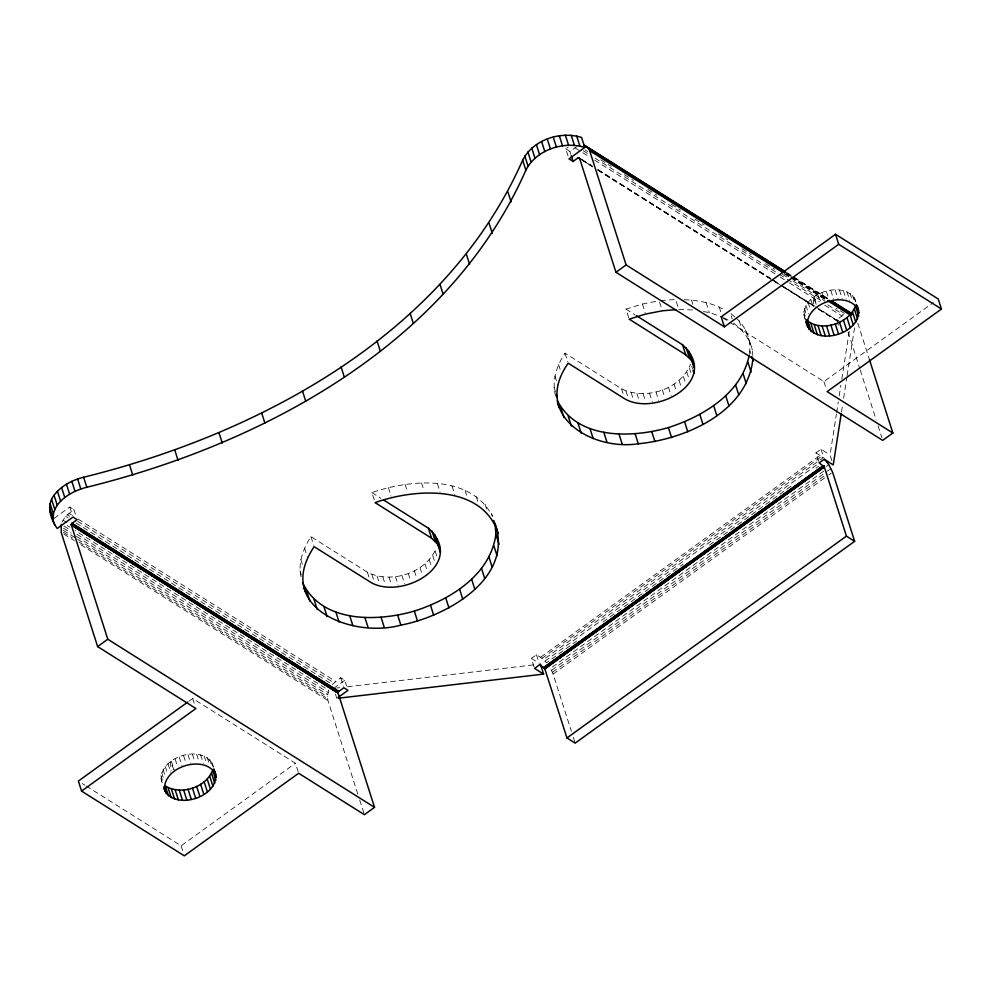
<?xml version="1.0" encoding="UTF-8"?>
<svg xmlns="http://www.w3.org/2000/svg" width="991" height="991" viewBox="0 0 991 991"><rect width="100%" height="100%" fill="white"/><g stroke="black" fill="none" stroke-linecap="round" stroke-linejoin="round"><path stroke-width="0.74" stroke-dasharray="4.96 3.72" d="M357.838 794.187L327.934 700.488L327.389 696.685L328.727 690.331L75.043 530.47M301.078 576.787C297.634 562.752 303.432 548.357 310.939 536.664L367.438 572.265C391.135 584.232 426.341 573.046 436.35 547.874M555.716 396.326C551.33 381.386 556.731 365.704 565.019 353.168L621.518 388.769C645.215 400.748 680.421 389.562 690.43 364.378M831.87 460.629L830.049 454.906L836.404 414.015M836.639 412.504L838.287 401.9M839.216 395.843L840.863 385.239M841.805 379.181L849.337 330.721M841.483 411.922L842.66 404.34M843.601 398.283L846.884 377.088M847.119 375.577L854.886 325.605M749.444 353.663C751.451 340.545 746.074 326.435 735.892 317.913M161.607 781.267C157.259 756.344 205.67 741.937 213.585 767.257M805.336 319.895C795.798 293.609 848.321 276.563 856.397 303.023M61.975 522.232L65.567 516.323L73.929 509.622L76.208 516.782M332.319 684.422L340.681 677.72L344.781 680.309L346.615 686.032M54.022 518.442L69.816 507.033L73.929 509.622M568.066 156.021L565.774 148.861L568.215 147.102M565.774 148.861L569.887 151.45L576.762 146.656M188.984 701.194L192.712 698.494L295.442 763.243L298.18 771.828M838.46 325.271L836.639 319.548L845.348 313.924L836.193 308.151M333.608 688.386L344.781 680.309M86.18 785.987L181.105 845.806L295.442 763.243M722.489 317.665L823.917 381.585L933.287 302.602M534.099 666.968L531.362 658.383L536.441 654.717L542.003 658.334L546.537 662.756L576.613 641.028M818.665 461.459L815.927 452.875L821.006 449.208L830.049 454.906M540.553 657.306L820.04 455.464L823.001 457.768L543.514 659.597M542.003 658.334L821.489 456.492M545.038 661.084L817.005 464.68M602.937 622.026L683.146 564.102M709.469 545.087L790.929 486.259M815.989 468.161L818.504 466.352M826.296 466.427L828.798 464.618M823.744 471.084L550.525 668.392L553.102 674.016L571.411 731.37M551.578 670.337L826.048 472.112M827.299 471.208L831.065 468.495M552.445 672.22L826.915 474.008M553.102 674.016L827.584 475.804M828.835 474.9L831.338 473.091M628.74 317.727L626.002 309.13L642.428 304.039L657.615 301.066M374.202 499.774L371.922 492.626C410.237 479.285 470.341 473.871 492.502 516.212M336.667 688.027L339.74 687.667M347.395 686.763L535.809 664.614M660.638 300.645L675.627 299.418L678.364 308.003M684.248 299.753C698.469 300.174 713.037 303.135 725.387 310.381M678.823 309.44L693.205 309.985M703.437 311.558L709.308 312.574L722.402 316.984M723.641 317.665L729.822 321.072M786.829 272.686L830.062 299.877M786.78 272.971L829.938 300.162M786.581 273.021L791.809 276.316M793.122 277.146L828.426 299.393M786.42 273.528L790.347 276.006M791.66 276.823L828.265 299.901M786.197 273.689L790.124 276.155M791.425 276.984L828.042 300.05M784.5 273.504L789.728 276.799M791.041 277.629L826.345 299.877M784.414 273.863L789.641 277.158M790.954 277.988L824.946 299.406M585.136 149.951L587.75 151.598M600.831 159.836L611.286 166.426M624.367 174.664L633.509 180.436M647.903 189.504L657.058 195.264M671.44 204.332L680.594 210.104M694.976 219.16L704.13 224.932M718.512 234L727.667 239.76M742.048 248.828L751.203 254.6M765.585 263.656L774.739 269.428M782.58 274.371L787.808 277.666M793.035 280.961L824.425 300.744M583.303 150.768L588.53 154.063M595.071 158.188L778.133 273.553M779.434 274.371L785.974 278.496M787.288 279.326L822.592 301.574M827.819 304.869L843.514 314.754M574.966 147.783L581.506 151.896M582.819 152.725L589.348 156.851M594.588 160.146L775.036 273.85M780.264 277.158L788.105 282.101M789.418 282.918L819.495 301.871M824.723 305.166L841.718 315.881M836.639 319.548L838.696 320.849M581.593 159.217L592.581 166.302M597.746 169.461L779.57 284.144M780.871 284.962L814.813 306.244M815.655 306.727L838.411 321.22M582.423 160.096L591.738 165.819M598.106 169.981L770.874 278.706M772.014 279.573L778.728 283.649M783.794 286.994L814.032 305.897M819.099 309.242L837.568 320.737M579.636 158.523L592.717 166.761M597.945 170.056L770.54 278.83M771.853 279.648L779.694 284.59M781.007 285.42L813.698 306.021M818.925 309.316L837.234 320.849M582.089 160.269L592.556 166.86M597.784 170.155L772.992 280.577M774.305 281.407L782.147 286.349M783.46 287.167L813.537 306.12M818.764 309.415L837.073 320.96M626.002 309.13L634.983 314.804M815.927 452.875L820.04 455.464M371.922 492.626L380.916 498.287M531.362 658.383L537.816 662.446M68.85 513.288L71.463 514.936M78.004 519.061L335.59 681.387M67.14 514.688L69.754 516.336M77.608 521.278L333.893 682.787M65.567 516.323L68.181 517.971M76.022 522.914L331.006 683.604M62.953 520.139L66.868 522.616M67.202 525.527L69.816 527.175M63.87 526.01L70.411 530.135M76.939 534.248L327.996 692.461M63.424 528.153L71.265 533.096M76.493 536.391L327.55 694.604M63.263 530.235L76.332 538.472M77.645 539.29L327.389 696.685M63.387 532.204L72.541 537.977M79.082 542.102L327.525 698.655M63.796 534.025L74.263 540.628M80.804 544.74L327.934 700.488M82.278 783.534L84.879 785.169M734.777 316.959L730.342 313.106L732.176 318.829M733.538 323.128C743.894 330.672 752.528 342.168 752.764 355.41M816.2 304.287L813.289 297.573L813.846 306.541M173.958 769.858L170.464 761.794L171.034 770.775M854.366 297.535L855.728 301.834M852.533 295.207L854.353 300.93M850.043 293.249L852.334 300.409M857.822 323.215L869.503 359.82M846.971 291.713L849.721 300.298M843.415 290.636L846.153 299.22M839.451 290.066L842.189 298.65M835.215 290.004L837.952 298.588M848.123 332.022L859.804 368.627M860.275 370.089L876.155 419.874M878.026 425.734L881.767 437.44M830.817 290.45L833.555 299.047M826.383 291.416L829.12 300M822.047 292.841L824.785 301.425M817.934 294.711L820.214 301.871M814.156 296.953L816.448 304.113M810.836 299.517L813.115 306.677M808.049 302.317L810.341 309.477M805.894 305.29L808.631 313.874M804.419 308.325L806.24 314.048M803.676 311.36L805.497 317.083M803.676 314.283L805.051 318.582M823.917 381.585L826.197 388.732M821.006 449.208L823.744 457.792M749.159 339.938L752.367 349.959M745.542 329.842L748.75 339.851M749.964 350.826L750.868 353.688M739.212 320.799L742.408 330.821M719.206 306.962L721.027 312.685M706.112 302.565L709.308 312.574M691.445 300.025L692.808 304.311M691.706 366.137L692.622 368.999M689.315 367.723L691.148 373.446M686.825 372.133L689.117 379.293M659.585 302.205L661.418 307.928M683.394 376.407L685.673 383.567M679.095 380.42L681.374 387.58M674.053 384.062L676.345 391.21M642.428 304.039L645.166 312.636M668.417 387.221L671.155 395.805M662.335 389.822L664.614 396.982M655.968 391.804L658.705 400.389M649.489 393.093L652.239 401.689M569.887 151.45L570.804 154.311M643.085 393.675L645.376 400.822M636.928 393.514L639.207 400.674M631.168 392.622L633.46 399.782M625.99 391.024L628.269 398.184M621.518 388.769L623.339 394.492M565.019 353.168L567.769 361.765M558.614 364.577L560.894 371.724M554.91 376.035L557.648 384.632M554.031 387.233L555.852 392.956M573.293 737.254L575.164 743.139M491.474 513.326L492.378 516.187M536.441 654.717L539.178 663.301M485.132 504.295L487.423 511.443M476.262 496.59L478.554 503.75M465.126 490.458L467.405 497.606M452.032 486.048L454.77 494.633M437.365 483.509L440.103 492.093M421.547 482.902L423.838 490.062M435.247 551.207L437.068 556.93M432.757 555.629L435.037 562.777M429.314 559.903L431.593 567.05M405.059 484.265L407.338 491.412M425.015 563.904L427.294 571.064M419.973 567.546L422.265 574.706M388.348 487.535L391.086 496.119M414.337 570.705L416.629 577.864M408.255 573.318L410.547 580.466M401.888 575.288L404.625 583.885M395.421 576.589L398.159 585.173M389.005 577.158L391.296 584.318M382.848 576.997L385.127 584.157M377.1 576.118L379.38 583.265M371.91 574.52L374.189 581.68M367.438 572.265L369.717 579.413M310.939 536.664L313.689 545.248M304.534 548.06L307.272 556.645M340.681 677.72L343.419 686.305M300.83 559.531L303.11 566.679M299.951 570.729L301.326 575.015M335.429 694.109L336.804 698.407M359.708 800.047L364.378 814.689M192.712 698.494L194.533 704.229M211.541 761.769L213.375 767.492M209.72 759.44L211.541 765.163M207.23 757.471L209.51 764.631M204.158 755.935L206.45 763.095M200.591 754.857L203.328 763.454M196.639 754.287L198.918 761.447M192.39 754.225L194.682 761.385M187.993 754.684L190.73 763.268M183.57 755.638L185.85 762.797M179.235 757.074L181.972 765.659M175.122 758.933L177.401 766.093M171.344 761.187L174.082 769.772M168.024 763.739L170.762 772.336M165.237 766.551L167.516 773.698M163.081 769.512L165.361 776.671M161.607 772.559L163.887 779.706M160.852 775.581L162.685 781.304M160.864 778.517L162.227 782.803M181.105 845.806L183.385 852.966M69.816 507.033L72.554 515.617"/><path stroke-width="1.49" d="M187.733 702.086L78.376 781.069L81.572 791.091L184.301 855.828L298.638 773.253L364.378 814.689L374.548 807.355L107.796 639.245L71.352 525.044L71.885 523.434L77.125 519.643L73.012 517.054L57.218 528.463C50.491 519.197 46.094 505.162 54.059 495.252C61.219 485.776 72.281 480.028 83.628 477.241C260.336 433.6 445.987 333.942 522.666 160.183C533.034 139.743 560.274 130.775 581.581 137.452L584.777 147.461L568.97 158.882L573.083 161.471L578.335 157.693L579.5 158.064L615.956 272.277L882.696 440.376L892.866 433.03L869.503 359.82M374.548 807.355L338.092 693.143L338.637 691.532L343.877 687.742L347.99 690.331L338.042 697.503M752.962 358.123C748.118 412.021 685.772 439.087 638.315 443.782C590.735 450.967 531.981 414.449 568.215 363.189L624.714 398.791C656.104 417.335 721.337 380.395 682.489 344.732L636.272 315.609M383.48 499.91L428.409 528.228C467.257 563.879 402.036 600.819 370.634 582.274L314.147 546.673C273.603 607.012 351.681 638.786 400.872 625.123C445.925 616.563 514.143 578.855 495.091 523.434L495.884 534.322L499.08 544.332M53.254 521.625C50.64 502.883 71.141 491.028 86.824 487.262C263.532 443.621 449.196 343.964 525.862 170.204C536.23 149.765 563.47 140.796 584.777 147.461M163.899 788.415C173.314 812.459 221.996 796.69 214.948 771.543M806.253 322.756C814.144 349.389 867.075 332.208 857.314 305.885M841.248 413.433L833.245 464.915L824.202 459.217L819.123 462.896L824.314 466.835L846.438 536.131L854.651 541.309L575.164 743.139L566.951 737.961L544.654 668.33L539.637 664.726L534.558 668.405L543.601 674.091L540.405 664.081M302.602 582.708C321.988 623.19 377.212 621.865 414.325 611.075C450.261 599.592 490.508 575.003 495.884 534.322M557.351 400.612C577.567 439.793 631.651 438.171 668.405 427.579C703.065 416.381 741.615 393.551 749.196 355.088M61.256 524.363L61.182 532.378L97.626 646.59L195.908 708.515L81.572 791.091M168.458 795.922L165.262 785.9C181.006 795.6 205.992 787.61 212.669 770.23L215.865 780.251M805.906 319.523C820.622 332.865 848.655 323.983 855.493 306.008L858.689 316.018M97.626 646.59L107.796 639.245M615.956 272.277L626.114 264.931L724.384 326.857L838.72 244.294L941.45 309.031L827.113 391.606L892.866 433.03M941.45 309.031L938.254 299.009L835.524 234.272L721.188 316.847L724.384 326.857M543.873 667.414L823.36 465.572M544.022 667.525L823.496 465.696M544.158 667.661L823.645 465.832M544.294 667.81L823.781 465.981M544.418 667.984L823.905 466.142M544.542 668.157L824.029 466.315M544.654 668.33L824.14 466.488M544.753 668.504L824.239 466.662M544.827 668.677L824.314 466.835M544.889 668.838L824.376 466.996M566.951 737.961L846.438 536.131M338.34 698.221L543.601 674.091M675.825 309.688L662.335 310.79L645.624 314.06L629.198 319.152L685.685 354.753L692.04 360.997L693.75 364.799M785.479 272.141L583.91 145.293L594.365 151.896M585.458 145.788L785.603 271.856M831.288 300.707L852.297 313.874M831.238 300.979L852.161 314.172M596.978 153.543L602.206 156.838M604.832 158.486L687.209 210.402M689.823 212.049L695.05 215.344M697.664 216.992L702.892 220.287M705.505 221.934L748.663 249.125M751.277 250.773L785.268 272.203M832.341 301.859L842.808 308.461M845.422 310.109L850.65 313.404M588.035 147.721L588.976 149.108L783.807 271.881M829.578 300.719L851.802 314.729M588.976 149.108L589.67 150.731L783.187 272.686M827.646 300.694L851.182 315.534M578.162 157.804L580.776 159.452M439.67 548.296L437.96 544.48L431.618 538.237L375.118 502.635C414.622 488.427 482.183 483.794 498.287 533.455M72.046 523.31L338.798 691.408M71.885 523.434L338.637 691.532M71.748 523.582L338.488 691.681M71.612 523.756L338.365 691.854M71.513 523.929L338.253 692.028M71.414 524.115L338.166 692.226M71.352 524.313L338.067 692.61M71.302 524.697L338.042 692.796M71.315 524.883L338.055 692.982M71.352 525.044L338.092 693.143M824.524 459.254L828.798 464.618L832.589 472.187L854.651 541.309M215.865 774.405C204.58 753.21 160.753 767.356 164.816 791.276M50.045 511.604L53.192 517.364M858.677 310.183C847.404 288.976 803.577 303.122 807.628 327.055M835.524 234.272L838.72 244.294M856.323 304.448L859.061 313.032M854.378 309.056L857.574 319.065M852.545 312.066L855.753 322.087M850.067 314.965L853.263 324.974M847.008 317.653L850.204 327.674M843.44 320.068L846.636 330.09M839.488 322.125L842.684 332.146M835.252 323.784L838.448 333.806M830.854 324.986L834.05 335.008M826.42 325.692L829.616 335.714M822.084 325.89L825.28 335.912M817.971 325.568L821.167 335.59M814.193 324.738L817.389 334.76M810.861 323.438L814.057 333.447M808.074 321.679L811.27 331.688M806.364 320.96L809.102 329.545M805.956 321.443L806.872 324.305M751.785 356.549L753.16 360.848M747.908 362.173L751.104 372.195M743.077 373.657L746.273 383.678M735.595 384.929L738.79 394.951M725.685 395.682L728.88 405.703M713.644 405.592L716.84 415.613M688.844 350.975L692.04 360.997M691.21 358.915L693.948 367.512M686.131 347.593L689.327 357.615M693.081 370.423L693.985 373.285M682.489 344.732L685.685 354.753M699.807 414.374L703.003 424.396M684.583 421.782L687.779 431.803M589.67 150.731L626.114 264.931M576.651 136.015L579.846 146.024M668.405 427.579L671.601 437.601M571.2 135.247L574.396 145.268M565.365 135.172L568.561 145.194M571.262 155.748L573.083 161.471M559.32 135.804L562.516 145.813M651.756 431.618L654.952 441.639M553.238 137.105L556.434 147.126M547.28 139.05L550.476 149.071M635.12 433.773L638.315 443.782M541.619 141.589L544.815 151.611M536.404 144.649L539.6 154.67M531.771 148.13L534.979 158.151M618.966 433.971L622.162 443.993M527.881 151.957L531.077 161.979M524.809 156.008L528.005 166.03M522.666 160.183L525.862 170.204M603.767 432.225L606.975 442.246M589.979 428.57L593.175 438.592M507.925 191.944L511.121 201.966M577.988 423.132L581.184 433.154M568.153 416.047L571.349 426.068M560.745 407.536L563.941 417.558M556.31 394.393L557.227 397.255M557.363 402.135L559.197 407.858M489.12 223.421L492.316 233.442M466.402 254.328L469.61 264.349M439.992 284.405L443.188 294.426M493.753 520.486L494.67 523.347M493.828 545.669L497.036 555.678M488.997 557.14L492.193 567.162M410.125 313.367L413.321 323.388M481.515 568.425L484.71 578.447M471.617 579.178L474.813 589.187M459.564 589.088L462.76 599.109M377.051 340.954L380.247 350.975M434.764 534.459L437.96 544.48M437.588 543.836L440.326 552.433M432.064 531.077L435.26 541.098M428.409 528.228L431.618 538.237M445.727 597.87L448.923 607.892M430.503 605.266L433.699 615.287M341.077 366.943L344.273 376.952M414.325 611.075L417.521 621.084M397.676 615.101L400.872 625.123M381.04 617.257L384.235 627.278M302.515 391.073L305.711 401.095M364.886 617.455L368.082 627.476M349.699 615.708L352.895 625.73M335.899 612.066L339.095 622.088M323.921 606.616L327.117 616.637M261.711 413.148L264.919 423.169M314.073 599.543L317.269 609.552M306.665 591.02L309.873 601.042M303.741 587.044L305.117 591.342M219.048 432.968L222.244 442.989M174.874 450.36L178.07 460.381M129.598 465.163L132.794 475.185M213.833 768.917L214.737 771.778M213.957 770.106L216.236 777.254M211.554 773.277L214.75 783.299M209.733 776.287L212.929 786.309M207.255 779.186L210.451 789.208M204.183 781.874L207.392 791.896M200.628 784.29L203.824 794.311M196.664 786.358L199.86 796.38M192.427 788.006L195.623 798.028M188.03 789.208L191.226 799.229M183.608 789.914L186.804 799.935M83.628 477.241L86.824 487.262M179.272 790.112L182.468 800.133M77.608 478.975L80.804 488.984M175.147 789.802L178.355 799.811M171.381 788.972L174.577 798.981M71.823 481.316L75.019 491.325M168.049 787.659L171.245 797.681M164.011 786.606L166.29 793.766M66.434 484.19L69.63 494.212M61.591 487.547L64.787 497.556M57.428 491.263L60.624 501.285M54.059 495.252L57.255 505.261M51.582 499.39L54.778 509.411M50.07 503.577L53.266 513.598M49.55 507.677L52.746 517.698M51.557 515.221L54.753 525.242M690.554 354.778L690.987 357.54M436.474 538.274L436.907 541.036"/></g></svg>
